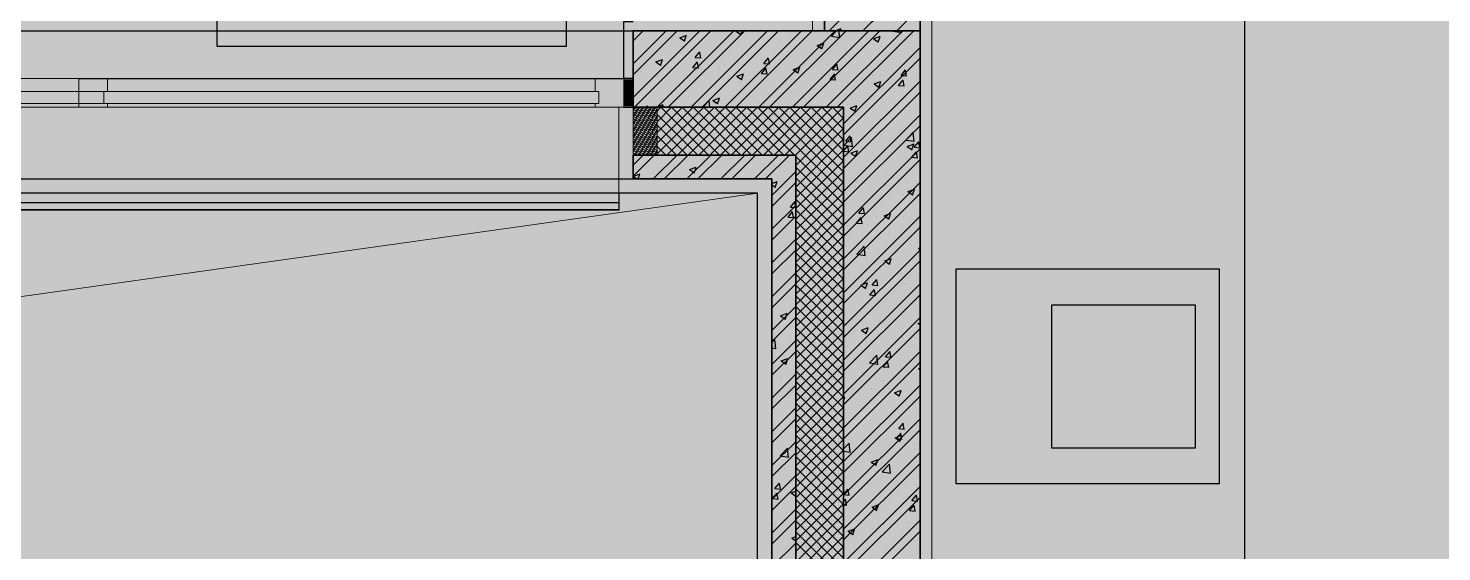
# Model space of a CAD drawing. Header units: inches. Extents: x 143994 to 247866, y 243815 to 272761.
# Drawn here: x 228672 to 231630, y 251116 to 252212 of the extents above; entities that cross this region are included whole.
import ezdxf

# ---------------------------------------------------------------- set-up
doc = ezdxf.new("R2010")
doc.units = ezdxf.units.IN
doc.header["$LTSCALE"] = 1000
doc.header["$MEASUREMENT"] = 0
doc.layers.get('DEFPOINTS').update_dxf_attribs({"color": 62})
for name, color, linetype in [('0-建筑1F', 127, 'Continuous'), ('0-建筑2F', 127, 'Continuous'), ('00给水标注', 13, 'Continuous'), ('A-S-face(建筑粉刷线)', 136, 'Continuous'), ('A-Wall-Patn', 255, 'Continuous'), ('PUB_HATCH', 8, 'Continuous'), ('厨卫', 44, 'Continuous')]:
    doc.layers.add(name, color=color, linetype=linetype)
for name, color, linetype, lineweight in [('A-Flr-LVTRY', 8, 'Continuous', 9), ('A-M-Stone', 11, 'Continuous', 15), ('A-Wall', 254, 'Continuous', 35), ('MQ-HZ幕墙绘制', 6, 'Continuous', 13), ('W-保温层', 8, 'Continuous', 13)]:
    doc.layers.add(name, color=color, linetype=linetype, lineweight=lineweight)

# ---------------------------------------------------------------- blocks, each defined once
blk = doc.blocks.new('144')
at = {"layer": 'MQ-HZ幕墙绘制'}
h = blk.add_hatch(dxfattribs=at)
h.set_pattern_fill('HEX', color=127, style=0)
h.set_pattern_definition([(360, (645211.5287, -386929.3269), (4e-16, 1.649778), [0.9525, -1.905]), (120, (645211.5287, -386929.3269), (-1.4287497, -0.824889), [0.9525, -1.905]), (60, (645212.4812, -386929.3269), (-1.4287497, 0.824889), [0.9525, -1.905])])
h.paths.add_polyline_path([(645386.9, -388107.3), (645386.9, -388053.3), (645369.9, -388053.3), (645369.9, -388107.3)])
h = blk.add_hatch(dxfattribs=at)
h.set_pattern_fill('HONEY', color=127, scale=3, angle=90)
h.set_pattern_definition([(90, (264515.537, -385574.7383), (-4.124445, 7.14375), [4.7625, -9.525]), (210, (264515.537, -385574.7383), (-4.12444648, -7.143749147), [4.7625, -9.525]), (150, (264515.537, -385574.7383), (-8.24889148, 8.53e-07), [-9.525, 4.7625])])
h.paths.add_polyline_path([(645386.9, -388110.3), (645386.9, -388210.3), (645436.9, -388210.3), (645436.9, -388110.3)])
at = {"layer": 'A-M-Stone', "color": 127}
for p, q in [((645356.9, -388110.3), (645356.9, -388290.3)), ((645356.9, -388290.3), (645386.9, -388290.3)), ((645386.9, -388290.3), (645646.9, -388290.3))]:
    blk.add_line(p, q, dxfattribs=at)
at = {"layer": 'A-S-face(建筑粉刷线)', "color": 127}
blk.add_lwpolyline([(645366.9, -388050.3), (645366.9, -387930.3), (645386.9, -387930.3)], dxfattribs=at)
at = {"layer": 'A-Wall', "color": 127}
for p, q in [((645786.9, -382210.3), (645786.9, -387950.3)), ((645986.9, -387950.3), (645986.9, -382210.3)), ((645986.9, -387950.3), (645386.9, -387950.3)), ((645386.9, -387950.3), (645386.9, -388110.3)), ((645786.9, -387950.3), (645986.9, -387950.3)), ((645986.9, -390150.3), (645986.9, -387950.3)), ((645386.9, -388110.3), (645826.9, -388110.3)), ((645826.9, -388110.3), (645826.9, -390310.3)), ((645726.9, -388210.3), (645386.9, -388210.3)), ((645386.9, -388210.3), (645386.9, -388260.3)), ((645726.9, -390410.3), (645726.9, -388210.3)), ((645386.9, -388260.3), (645676.9, -388260.3)), ((645676.9, -388260.3), (645676.9, -390460.3))]:
    blk.add_line(p, q, dxfattribs=at)
at = {"layer": 'MQ-HZ幕墙绘制', "color": 127}
for p, q in [((644226.9, -388050.3), (644286.9, -388050.3)), ((644226.9, -388110.3), (644226.9, -388050.3)), ((645306.9, -388050.3), (644286.9, -388050.3)), ((644286.9, -388050.3), (644286.9, -388077.3)), ((645366.9, -388050.3), (645306.9, -388050.3)), ((645306.9, -388050.3), (645306.9, -388077.3)), ((645366.9, -388110.3), (645366.9, -388050.3)), ((644286.9, -388077.3), (644278.9, -388077.3)), ((644278.9, -388077.3), (644278.9, -388102.3)), ((645306.9, -388077.3), (644286.9, -388077.3)), ((645306.9, -388077.3), (645314.9, -388077.3)), ((645314.9, -388077.3), (645314.9, -388102.3)), ((644286.9, -388110.3), (644226.9, -388110.3)), ((644278.9, -388102.3), (644286.9, -388102.3)), ((645306.9, -388102.3), (644286.9, -388102.3)), ((644286.9, -388102.3), (644286.9, -388110.3)), ((644286.9, -388110.3), (645306.9, -388110.3)), ((645314.9, -388102.3), (645306.9, -388102.3)), ((645306.9, -388102.3), (645306.9, -388110.3)), ((645306.9, -388110.3), (645366.9, -388110.3))]:
    blk.add_line(p, q, dxfattribs=at)
at = {"layer": 'MQ-HZ幕墙绘制', "color": 127, "lineweight": -3}
blk.add_lwpolyline([(645366.9, -388050.3), (645366.9, -388110.3), (645383.9, -388110.3), (645383.9, -388110.3), (645386.9, -388110.3), (645386.9, -388107.3), (645369.9, -388107.3), (645369.9, -388053.3), (645386.9, -388053.3), (645386.9, -388050.3), (645383.9, -388050.3), (645383.9, -388050.3), (645366.9, -388050.3, 0.000051)], format="xyb", dxfattribs=at)
at = {"layer": 'MQ-HZ幕墙绘制', "color": 127}
blk.add_lwpolyline([(645386.9, -388110.3), (645386.9, -388210.3), (645436.9, -388210.3), (645436.9, -388110.3)], close=True, dxfattribs=at)
at = {"layer": 'PUB_HATCH', "color": 127, "linetype": 'Continuous'}
for p, q in [((645796.8, -387950.3), (645986.9, -387760.2)), ((645867.5, -387950.3), (645986.9, -387830.9)), ((645938.2, -387950.3), (645986.9, -387901.6)), ((645386.9, -388019.1), (645455.8, -387950.3)), ((645386.9, -388089.8), (645526.5, -387950.3)), ((645437.2, -388110.3), (645597.2, -387950.3)), ((645507.9, -388110.3), (645667.9, -387950.3)), ((645578.6, -388110.3), (645738.6, -387950.3)), ((645649.3, -388110.3), (645809.3, -387950.3)), ((645720, -388110.3), (645880, -387950.3)), ((645790.7, -388110.3), (645950.7, -387950.3)), ((645809.6, -387950.3), (645822.1, -387945.5)), ((645820.3, -387950.3), (645821.8, -387946)), ((645856.5, -387946.2), (645856.5, -387946.2)), ((645930.7, -387950.7), (645931.1, -387950.3)), ((645930.7, -387950.7), (645948.5, -387953.5)), ((645948.2, -387953.9), (645947.8, -387950.3)), ((645404.1, -387968.8), (645404.1, -387968.8)), ((645454.7, -387964.6), (645454.7, -387964.6)), ((645484.2, -387964.7), (645498.2, -387959.3)), ((645484.2, -387964.7), (645494.2, -387971.4)), ((645493.9, -387971.9), (645497.9, -387959.8)), ((645506.8, -387954.7), (645506.8, -387954.7)), ((645562.5, -387982), (645562.5, -387982)), ((645679.1, -387962), (645679.1, -387962)), ((645771.6, -387980.7), (645785.6, -387975.4)), ((645771.6, -387980.7), (645781.6, -387987.4)), ((645781.3, -387987.9), (645785.3, -387975.9)), ((645811.9, -387979.4), (645811.9, -387979.4)), ((645906.4, -387977.1), (645906.4, -387977.1)), ((645913, -387966.6), (645913, -387966.6)), ((645445.8, -388002), (645445.8, -388002)), ((645605.4, -388008.5), (645605.4, -388008.5)), ((645654.2, -388010.3), (645654.2, -388010.3)), ((645709.2, -387993.5), (645709.2, -387993.5)), ((645780.5, -387993.6), (645780.5, -387993.6)), ((645826.9, -388144.8), (645986.9, -387984.8)), ((645830.6, -387987), (645830.6, -387987)), ((645401.7, -388035.4), (645401.7, -388035.4)), ((645461.4, -388026.5), (645461.4, -388026.5)), ((645504.3, -388021.3), (645504.3, -388021.3)), ((645511.8, -388026.7), (645521.4, -388015.2)), ((645511.8, -388026.7), (645523.7, -388027.8)), ((645523.4, -388028.3), (645521.1, -388015.7)), ((645528.4, -388026.8), (645528.4, -388026.8)), ((645568.2, -388031), (645568.2, -388031)), ((645578.5, -388020.2), (645578.5, -388020.2)), ((645603.6, -388045.2), (645617.6, -388039.9)), ((645613.2, -388052.4), (645617.3, -388040.4)), ((645655.2, -388039.3), (645664.9, -388027.8)), ((645655.2, -388039.3), (645667.2, -388040.3)), ((645666.9, -388040.8), (645664.6, -388028.3)), ((645674.9, -388035.5), (645674.9, -388035.5)), ((645781.7, -388040), (645781.7, -388040)), ((645798.7, -388051.8), (645808.3, -388040.3)), ((645810.3, -388053.4), (645808, -388040.8)), ((645904.1, -388041.3), (645904.1, -388041.3)), ((645910.5, -388033.2), (645910.5, -388033.2)), ((645980.1, -388039.3), (645980.1, -388039.3)), ((645396.8, -388048.9), (645396.8, -388048.9)), ((645402.1, -388043.4), (645402.1, -388043.4)), ((645503.6, -388053.4), (645503.6, -388053.4)), ((645603.6, -388045.2), (645613.5, -388051.9)), ((645610.3, -388057.9), (645610.3, -388057.9)), ((645706.8, -388060), (645706.8, -388060)), ((645717.1, -388062.4), (645717.1, -388062.4)), ((645778, -388065.9), (645778, -388065.9)), ((645787.5, -388061.3), (645787.5, -388061.3)), ((645798.7, -388051.8), (645810.6, -388052.9)), ((645809.5, -388046), (645809.5, -388046)), ((645823.9, -388066.9), (645823.9, -388066.9)), ((645826.9, -388215.5), (645986.9, -388055.5)), ((645853.7, -388055.9), (645853.7, -388055.9)), ((645888.5, -388044.5), (645888.5, -388044.5)), ((645891, -388061.2), (645905, -388055.9)), ((645891, -388061.2), (645901, -388068)), ((645900.7, -388068.5), (645904.7, -388056.4)), ((645930.6, -388071.4), (645930.6, -388071.4)), ((645942.1, -388064.4), (645951.8, -388052.9)), ((645942.1, -388064.4), (645954.1, -388065.4)), ((645953.8, -388065.9), (645951.5, -388053.4)), ((645501.9, -388087.8), (645501.9, -388087.8)), ((645525.9, -388099.1), (645525.9, -388099.1)), ((645532.4, -388110.3), (645545.9, -388096.2)), ((645547.2, -388110.3), (645545.6, -388096.6)), ((645554.2, -388101.3), (645554.2, -388101.3)), ((645601.6, -388089.1), (645601.6, -388089.1)), ((645602.9, -388075), (645602.9, -388075)), ((645670.8, -388081.3), (645670.8, -388081.3)), ((645727.9, -388072.5), (645727.9, -388072.5)), ((645908.1, -388099.7), (645908.1, -388099.7)), ((645952, -388085.2), (645952, -388085.2)), ((645399.2, -388101.9), (645399.2, -388101.9)), ((645435.6, -388109.7), (645449.6, -388104.4)), ((645435.6, -388109.7), (645436.4, -388110.3)), ((645447.4, -388110.3), (645449.3, -388104.9)), ((645475.8, -388105.7), (645475.8, -388105.7)), ((645826.9, -388286.2), (645986.9, -388126.2)), ((645835.4, -388105.2), (645835.4, -388105.2)), ((645927.4, -388118.2), (645927.4, -388118.2)), ((645977.5, -388111.6), (645977.5, -388111.6)), ((645848.7, -388146.2), (645848.7, -388146.2)), ((645955.4, -388150.7), (645955.4, -388150.7)), ((645905.7, -388166.3), (645905.7, -388166.3)), ((645911.8, -388175.2), (645911.8, -388175.2)), ((645957.2, -388178.7), (645972.8, -388162.4)), ((645957.2, -388178.7), (645975, -388181.4)), ((645974.7, -388181.8), (645972.5, -388162.8)), ((645386.9, -388231.2), (645407.9, -388210.3)), ((645428.6, -388260.3), (645478.6, -388210.3)), ((645499.3, -388260.3), (645549.3, -388210.3)), ((645570, -388260.3), (645620, -388210.3)), ((645640.7, -388260.3), (645690.7, -388210.3)), ((645678.5, -388215.2), (645678.5, -388215.2)), ((645826.9, -388201.7), (645836.1, -388190.8)), ((645826.9, -388356.9), (645986.9, -388196.9)), ((645826.9, -388202.3), (645838.4, -388203.3)), ((645838.1, -388203.8), (645835.8, -388191.3)), ((645842.4, -388206.3), (645856.4, -388200.9)), ((645842.4, -388206.3), (645852.3, -388213)), ((645852, -388213.5), (645856.1, -388201.4)), ((645874.8, -388197.1), (645874.8, -388197.1)), ((645924.9, -388190.5), (645924.9, -388190.5)), ((645969.9, -388214.8), (645979.5, -388203.3)), ((645969.9, -388214.8), (645981.8, -388215.8)), ((645981.6, -388216.4), (645979.2, -388203.8)), ((645386.9, -388254.8), (645400.9, -388249.4)), ((645394.4, -388235.1), (645394.4, -388235.1)), ((645489.4, -388234.9), (645489.4, -388234.9)), ((645496.4, -388246.9), (645496.4, -388246.9)), ((645497.1, -388221), (645497.1, -388221)), ((645561.9, -388235.3), (645561.9, -388235.3)), ((645596.2, -388239.4), (645596.2, -388239.4)), ((645622.7, -388230.3), (645622.7, -388230.3)), ((645672.8, -388223.7), (645672.8, -388223.7)), ((645676.9, -388294.8), (645726.9, -388244.8)), ((645703, -388243.9), (645703, -388243.9)), ((645903.2, -388232.9), (645903.2, -388232.9)), ((645386.9, -388254.8), (645395.1, -388260.3)), ((645397.1, -388260.3), (645400.6, -388249.9)), ((645420.6, -388256.9), (645420.6, -388256.9)), ((645424.8, -388257.2), (645424.8, -388257.2)), ((645445.2, -388255.3), (645445.2, -388255.3)), ((645676.9, -388269.8), (645688.3, -388265.4)), ((645676.9, -388272.5), (645684.3, -388277.5)), ((645684, -388278), (645688, -388265.9)), ((645699.5, -388259.8), (645699.5, -388259.8)), ((645826.9, -388427.6), (645986.9, -388267.6)), ((645851.9, -388275.3), (645851.9, -388275.3)), ((645872.3, -388269.4), (645872.3, -388269.4)), ((645916.5, -388252.9), (645916.5, -388252.9)), ((645948, -388259.4), (645948, -388259.4)), ((645695.9, -388292.6), (645695.9, -388292.6)), ((645900.8, -388299.5), (645900.8, -388299.5)), ((645903.5, -388294.5), (645903.5, -388294.5)), ((645958.7, -388279.8), (645958.7, -388279.8)), ((645961.7, -388286.8), (645975.7, -388281.4)), ((645961.7, -388286.8), (645971.7, -388293.5)), ((645971.4, -388294), (645975.4, -388281.9)), ((645676.9, -388365.5), (645726.9, -388315.5)), ((645697.1, -388326.4), (645697.1, -388326.4)), ((645710.7, -388340.1), (645720.4, -388328.6)), ((645722.4, -388341.7), (645720.1, -388329.2)), ((645710.7, -388340.1), (645722.7, -388341.2)), ((645826.9, -388498.4), (645986.9, -388338.4)), ((645834.8, -388358.5), (645834.8, -388358.5)), ((645854.2, -388352.7), (645863.8, -388341.2)), ((645854.2, -388352.7), (645866.1, -388353.7)), ((645865.8, -388354.2), (645863.5, -388341.7)), ((645876.7, -388354.6), (645876.7, -388354.6)), ((645895.4, -388338.3), (645895.4, -388338.3)), ((645898.4, -388366.1), (645898.4, -388366.1)), ((645951.4, -388338.4), (645951.4, -388338.4)), ((645983.5, -388359.1), (645983.5, -388359.1)), ((645676.9, -388436.2), (645726.9, -388386.2)), ((645694.7, -388392.9), (645694.7, -388392.9)), ((645718.2, -388378.5), (645718.2, -388378.5)), ((645826.9, -388569.1), (645986.9, -388409.1)), ((645842.8, -388417.2), (645842.8, -388417.2)), ((645913.1, -388431.8), (645927.1, -388426.5)), ((645969.1, -388400.5), (645969.1, -388400.5)), ((645983.7, -388406.6), (645986.9, -388403.3)), ((645983.7, -388406.6), (645986.9, -388407.1)), ((645717, -388433.7), (645717, -388433.7)), ((645895.9, -388432.6), (645895.9, -388432.6)), ((645911.2, -388428.5), (645911.2, -388428.5)), ((645913.1, -388431.8), (645923, -388438.5)), ((645922.7, -388439), (645926.8, -388427)), ((645676.9, -388506.9), (645726.9, -388456.9)), ((645677.9, -388468.5), (645677.9, -388468.5)), ((645692.2, -388459.5), (645692.2, -388459.5)), ((645826.9, -388639.8), (645986.9, -388479.8)), ((645837.7, -388456.8), (645837.7, -388456.8)), ((645879.9, -388483.6), (645879.9, -388483.6)), ((645916.5, -388479.4), (645916.5, -388479.4)), ((645944.5, -388461.3), (645944.5, -388461.3)), ((645966.6, -388472.8), (645966.6, -388472.8)), ((645714.4, -388506), (645714.4, -388506)), ((645881.9, -388503.1), (645891.6, -388491.6)), ((645881.9, -388503.1), (645893.9, -388504.2)), ((645893.6, -388504.7), (645891.3, -388492.1)), ((645893.5, -388499.2), (645893.5, -388499.2)), ((645986.7, -388488.2), (645986.7, -388488.2)), ((645676.9, -388577.6), (645726.9, -388527.6)), ((645689.8, -388526.1), (645689.8, -388526.1)), ((645691.2, -388553.9), (645691.2, -388553.9)), ((645826.9, -388710.5), (645986.9, -388550.5)), ((645863.9, -388558.3), (645863.9, -388558.3)), ((645864.4, -388576.9), (645878.4, -388571.5)), ((645874.1, -388584.1), (645878.1, -388572)), ((645891.1, -388565.8), (645891.1, -388565.8)), ((645902.9, -388547.8), (645902.9, -388547.8)), ((645904.7, -388563), (645904.7, -388563)), ((645914, -388551.7), (645914, -388551.7)), ((645676.9, -388648.4), (645726.9, -388598.4)), ((645687.4, -388592.7), (645687.4, -388592.7)), ((645864.4, -388576.9), (645874.4, -388583.6)), ((645950.9, -388591.7), (645950.9, -388591.7)), ((645717.6, -388631.7), (645717.6, -388631.7)), ((645826.9, -388781.2), (645986.9, -388621.2)), ((645834.2, -388611.7), (645834.2, -388611.7)), ((645861.3, -388630.6), (645861.3, -388630.6)), ((645888.6, -388632.4), (645888.6, -388632.4)), ((645937.1, -388620.6), (645937.1, -388620.6)), ((645684.9, -388659.3), (645684.9, -388659.3)), ((645685, -388653.8), (645685, -388653.8)), ((645696.4, -388641.4), (645710.4, -388636)), ((645696.4, -388641.4), (645706.3, -388648.1)), ((645706, -388648.6), (645710.1, -388636.5)), ((645909.7, -388653.6), (645919.3, -388642.1)), ((645909.7, -388653.6), (645921.6, -388654.6)), ((645921.3, -388655.1), (645919, -388642.6)), ((645983.8, -388657.4), (645986.9, -388656.2)), ((645983.8, -388657.4), (645986.9, -388659.5)), ((645676.9, -388719.1), (645726.9, -388669.1)), ((645694.4, -388683), (645694.4, -388683)), ((645826.9, -388851.9), (645986.9, -388691.9)), ((645865.8, -388665.2), (645865.8, -388665.2)), ((645907.9, -388692), (645907.9, -388692)), ((645910.6, -388681.7), (645910.6, -388681.7)), ((645972.5, -388669.7), (645972.5, -388669.7)), ((645677.3, -388721.8), (645677.3, -388721.8)), ((645826.9, -388717.6), (645829.8, -388716.5)), ((645826.9, -388724.6), (645829.5, -388717)), ((645884.5, -388699.5), (645884.5, -388699.5)), ((645886.2, -388699), (645886.2, -388699)), ((645676.9, -388789.8), (645726.9, -388739.8)), ((645682.5, -388725.8), (645682.5, -388725.8)), ((645719.2, -388762.3), (645719.2, -388762.3)), ((645826.9, -388922.6), (645986.9, -388762.6)), ((645831.9, -388778.4), (645831.9, -388778.4)), ((645883.8, -388765.5), (645883.8, -388765.5)), ((645932.7, -388771.3), (645932.7, -388771.3)), ((645958.2, -388761.7), (645958.2, -388761.7)), ((645676.9, -388860.5), (645726.9, -388810.5)), ((645680.1, -388792.4), (645680.1, -388792.4)), ((645706, -388794.9), (645706, -388794.9)), ((645902.3, -388801.1), (645902.3, -388801.1)), ((645935.1, -388802.4), (645949.1, -388797)), ((645935.1, -388802.4), (645945.1, -388809.1)), ((645937.4, -388804), (645947.1, -388792.5)), ((645937.4, -388804), (645949.4, -388805.1)), ((645944.8, -388809.6), (645948.8, -388797.5)), ((645949.1, -388805.6), (645946.8, -388793)), ((645826.9, -388825.6), (645838.9, -388813.1)), ((645826.9, -388829.9), (645841.1, -388832.1)), ((645826.9, -388993.3), (645986.9, -388833.3)), ((645840.8, -388832.5), (645838.6, -388813.5)), ((645881.3, -388832.1), (645881.3, -388832.1)), ((645905.6, -388840.6), (645905.6, -388840.6)), ((645955.6, -388834), (645955.6, -388834)), ((645985.2, -388817.1), (645985.2, -388817.1)), ((645677.6, -388859), (645677.6, -388859)), ((645680.3, -388864.5), (645680.3, -388864.5)), ((645703.5, -388867.2), (645703.5, -388867.2)), ((645833.6, -388865), (645833.6, -388865)), ((645950.3, -388845), (645950.3, -388845)), ((645676.9, -388931.2), (645726.9, -388881.2)), ((645717, -388885), (645717, -388885)), ((645722.4, -388891.4), (645722.4, -388891.4)), ((645829.2, -388895.9), (645829.2, -388895.9)), ((645878.9, -388898.7), (645878.9, -388898.7)), ((645893.8, -388873.5), (645893.8, -388873.5)), ((645982.8, -388883.7), (645982.8, -388883.7)), ((645678.3, -388929.3), (645687.9, -388917.9)), ((645678.3, -388929.3), (645690.2, -388930.4)), ((645689.9, -388930.9), (645687.6, -388918.4)), ((645826.9, -389064), (645986.9, -388904)), ((645852.9, -388919.5), (645852.9, -388919.5)), ((645903, -388912.9), (645903, -388912.9)), ((645936, -388900.4), (645936, -388900.4)), ((645978.8, -388902.9), (645978.8, -388902.9)), ((645676.9, -389001.9), (645726.9, -388951.9)), ((645726.6, -388936.1), (645726.6, -388936.1)), ((645826.9, -388935.7), (645831.4, -388930.4)), ((645826.9, -388942.3), (645833.7, -388942.9)), ((645833.4, -388943.4), (645831.1, -388930.9)), ((645886.5, -388947.4), (645900.5, -388942.1)), ((645886.5, -388947.4), (645896.4, -388954.2)), ((645896.1, -388954.7), (645900.2, -388942.6)), ((645910, -388935), (645910, -388935)), ((645965.2, -388954.4), (645974.8, -388943)), ((645965.2, -388954.4), (645977.1, -388955.5)), ((645976.9, -388956), (645974.5, -388943.5)), ((645980.4, -388950.3), (645980.4, -388950.3)), ((645826.9, -389134.7), (645986.9, -388974.7)), ((645854, -388975.2), (645854, -388975.2)), ((645876.5, -388965.3), (645876.5, -388965.3)), ((645926.1, -388981.8), (645926.1, -388981.8)), ((645960.8, -388979.7), (645960.8, -388979.7)), ((645718.4, -389012), (645726.9, -389008.7)), ((645718.4, -389012), (645726.9, -389017.7)), ((645850.4, -388991.8), (645850.4, -388991.8)), ((645977.9, -389016.8), (645977.9, -389016.8)), ((645676.9, -389072.6), (645726.9, -389022.6)), ((645874, -389031.8), (645874, -389031.8))]:
    blk.add_line(p, q, dxfattribs=at)
at = {"layer": 'PUB_HATCH', "color": 127}
for p, q in [((645356.9, -388290.3), (645356.9, -388325.3)), ((645356.9, -388325.3), (643116.9, -388325.3))]:
    blk.add_line(p, q, dxfattribs=at)
at = {"layer": 'W-保温层', "color": 127}
for p, q in [((645761.9, -387950.3), (645761.9, -376410.3)), ((646011.9, -390150.3), (646011.9, -382210.3)), ((645436.9, -388110.3), (645826.9, -388110.3)), ((645436.9, -388210.3), (645436.9, -388110.3)), ((645826.9, -388110.3), (645826.9, -390310.3)), ((645726.9, -388210.3), (645436.9, -388210.3)), ((645726.9, -390410.3), (645726.9, -388210.3))]:
    blk.add_line(p, q, dxfattribs=at)
at = {"layer": 'W-保温层', "color": 127, "linetype": 'Continuous'}
for p, q in [((645436.9, -388140.6), (645467.2, -388110.3)), ((645436.9, -388185.5), (645512.1, -388110.3)), ((645544.6, -388210.3), (645444.6, -388110.3)), ((645457, -388210.3), (645557, -388110.3)), ((645589.5, -388210.3), (645489.5, -388110.3)), ((645501.9, -388210.3), (645601.9, -388110.3)), ((645634.4, -388210.3), (645534.4, -388110.3)), ((645546.8, -388210.3), (645646.8, -388110.3)), ((645679.3, -388210.3), (645579.3, -388110.3)), ((645591.7, -388210.3), (645691.7, -388110.3)), ((645724.2, -388210.3), (645624.2, -388110.3)), ((645636.6, -388210.3), (645736.6, -388110.3)), ((645826.9, -388268.1), (645669.1, -388110.3)), ((645681.5, -388210.3), (645781.5, -388110.3)), ((645826.9, -388223.2), (645714, -388110.3)), ((645726.4, -388210.3), (645826.4, -388110.3)), ((645826.9, -388178.3), (645758.9, -388110.3)), ((645826.9, -388133.4), (645803.8, -388110.3)), ((645499.7, -388210.3), (645436.9, -388147.5)), ((645726.9, -388254.7), (645826.9, -388154.7)), ((645454.8, -388210.3), (645436.9, -388192.4)), ((645726.9, -388299.6), (645826.9, -388199.6)), ((645826.9, -388313), (645726.9, -388213)), ((645726.9, -388344.5), (645826.9, -388244.5)), ((645826.9, -388357.9), (645726.9, -388257.9)), ((645726.9, -388389.4), (645826.9, -388289.4)), ((645826.9, -388402.8), (645726.9, -388302.8)), ((645726.9, -388434.3), (645826.9, -388334.3)), ((645826.9, -388447.7), (645726.9, -388347.7)), ((645726.9, -388479.2), (645826.9, -388379.2)), ((645826.9, -388492.6), (645726.9, -388392.6)), ((645726.9, -388524.1), (645826.9, -388424.1)), ((645826.9, -388537.5), (645726.9, -388437.5)), ((645726.9, -388569), (645826.9, -388469)), ((645826.9, -388582.4), (645726.9, -388482.4)), ((645726.9, -388613.9), (645826.9, -388513.9)), ((645826.9, -388627.3), (645726.9, -388527.3)), ((645726.9, -388658.8), (645826.9, -388558.8)), ((645826.9, -388672.2), (645726.9, -388572.2)), ((645726.9, -388703.7), (645826.9, -388603.7)), ((645826.9, -388717.1), (645726.9, -388617.1)), ((645726.9, -388748.6), (645826.9, -388648.6)), ((645826.9, -388762), (645726.9, -388662)), ((645726.9, -388793.5), (645826.9, -388693.5)), ((645826.9, -388806.9), (645726.9, -388706.9)), ((645726.9, -388838.4), (645826.9, -388738.4)), ((645826.9, -388851.8), (645726.9, -388751.8)), ((645726.9, -388883.3), (645826.9, -388783.3)), ((645826.9, -388896.7), (645726.9, -388796.7)), ((645726.9, -388928.2), (645826.9, -388828.2)), ((645826.9, -388941.6), (645726.9, -388841.6)), ((645726.9, -388973.1), (645826.9, -388873.1)), ((645826.9, -388986.5), (645726.9, -388886.5)), ((645726.9, -389018), (645826.9, -388918)), ((645826.9, -389031.4), (645726.9, -388931.4)), ((645726.9, -389062.9), (645826.9, -388962.9)), ((645826.9, -389076.3), (645726.9, -388976.3)), ((645726.9, -389107.8), (645826.9, -389007.8)), ((645826.9, -389121.2), (645726.9, -389021.2))]:
    blk.add_line(p, q, dxfattribs=at)
at = {"layer": '厨卫', "color": 127}
for p, q in [((646666.9, -390150.3), (646666.9, -387145.3)), ((646062.8, -388898.6), (646062.8, -388448.6)), ((646062.8, -388448.6), (646612.8, -388448.6)), ((646612.8, -388448.6), (646612.8, -388898.6)), ((646262.8, -388823.6), (646262.8, -388523.6)), ((646262.8, -388523.6), (646562.8, -388523.6)), ((646562.8, -388523.6), (646562.8, -388823.6)), ((646562.8, -388823.6), (646262.8, -388823.6)), ((646612.8, -388898.6), (646062.8, -388898.6))]:
    blk.add_line(p, q, dxfattribs=at)
blk = doc.blocks.new('1442323')
at = {"layer": 'MQ-HZ幕墙绘制'}
h = blk.add_hatch(dxfattribs=at)
h.set_pattern_fill('HEX', color=127, style=0)
h.set_pattern_definition([(1e-14, (687261.5287, -387018.3565), (-4e-16, 1.649778), [0.9525, -1.905]), (120, (687261.5287, -387018.3565), (-1.4287497, -0.824889), [0.9525, -1.905]), (60, (687262.4812, -387018.3565), (-1.4287497, 0.824889), [0.9525, -1.905])])
h.paths.add_polyline_path([(687436.9, -388196.3), (687436.9, -388142.3), (687419.9, -388142.3), (687419.9, -388196.3)])
h = blk.add_hatch(dxfattribs=at)
h.set_pattern_fill('HONEY', color=127, scale=3, angle=90)
h.set_pattern_definition([(90, (306565.537, -385663.768), (-4.124445, 7.14375), [4.7625, -9.525]), (210, (306565.537, -385663.768), (-4.12444648, -7.143749147), [4.7625, -9.525]), (150, (306565.537, -385663.768), (-8.24889148, 8.53e-07), [-9.525, 4.7625])])
h.paths.add_polyline_path([(687436.9, -388199.3), (687436.9, -388299.3), (687486.9, -388299.3), (687486.9, -388199.3)])
at = {"layer": 'A-Flr-LVTRY', "color": 127}
blk.add_line((684754.2, -388792.9), (687696.9, -388379.3), dxfattribs=at)
at = {"layer": 'A-M-Stone', "color": 127}
for p, q in [((687406.9, -388199.3), (687406.9, -388379.3)), ((687406.9, -388379.3), (687436.9, -388379.3)), ((687436.9, -388379.3), (687696.9, -388379.3)), ((687696.9, -388379.3), (687696.9, -391379.3))]:
    blk.add_line(p, q, dxfattribs=at)
at = {"layer": 'A-S-face(建筑粉刷线)', "color": 127}
blk.add_lwpolyline([(687416.9, -388139.3), (687416.9, -388019.3), (687436.9, -388019.3)], dxfattribs=at)
at = {"layer": 'A-Wall', "color": 127}
for p, q in [((687836.9, -384249.3), (687836.9, -388039.3)), ((688036.9, -388039.3), (688036.9, -384249.3)), ((688036.9, -388039.3), (687436.9, -388039.3)), ((687436.9, -388039.3), (687436.9, -388199.3)), ((687836.9, -388039.3), (688036.9, -388039.3)), ((688036.9, -391039.3), (688036.9, -388039.3)), ((687436.9, -388199.3), (687876.9, -388199.3)), ((687876.9, -388199.3), (687876.9, -391199.3)), ((687776.9, -388299.3), (687436.9, -388299.3)), ((687436.9, -388299.3), (687436.9, -388349.3)), ((687776.9, -391299.3), (687776.9, -388299.3)), ((687436.9, -388349.3), (687726.9, -388349.3)), ((687726.9, -388349.3), (687726.9, -391349.3))]:
    blk.add_line(p, q, dxfattribs=at)
at = {"layer": 'MQ-HZ幕墙绘制', "color": 127}
for p, q in [((686036.9, -388139.3), (687356.9, -388139.3)), ((687416.9, -388139.3), (687356.9, -388139.3)), ((687356.9, -388139.3), (687356.9, -388166.3)), ((687416.9, -388199.3), (687416.9, -388139.3)), ((686036.9, -388166.3), (687356.9, -388166.3)), ((687356.9, -388166.3), (687364.9, -388166.3)), ((687364.9, -388166.3), (687364.9, -388191.3)), ((686036.9, -388191.3), (687356.9, -388191.3)), ((686036.9, -388199.3), (687356.9, -388199.3)), ((687364.9, -388191.3), (687356.9, -388191.3)), ((687356.9, -388191.3), (687356.9, -388199.3)), ((687356.9, -388199.3), (687416.9, -388199.3))]:
    blk.add_line(p, q, dxfattribs=at)
at = {"layer": 'MQ-HZ幕墙绘制', "color": 127, "lineweight": -3}
blk.add_lwpolyline([(687416.9, -388139.3), (687416.9, -388199.3), (687433.9, -388199.3), (687433.9, -388199.3), (687436.9, -388199.3), (687436.9, -388196.3), (687419.9, -388196.3), (687419.9, -388142.3), (687436.9, -388142.3), (687436.9, -388139.3), (687433.9, -388139.3), (687433.9, -388139.3), (687416.9, -388139.3, 0.000051)], format="xyb", dxfattribs=at)
at = {"layer": 'MQ-HZ幕墙绘制', "color": 127}
blk.add_lwpolyline([(687436.9, -388199.3), (687436.9, -388299.3), (687486.9, -388299.3), (687486.9, -388199.3)], close=True, dxfattribs=at)
at = {"layer": 'PUB_HATCH', "color": 127, "linetype": 'Continuous'}
for p, q in [((687846.8, -388039.3), (688036.9, -387849.2)), ((687917.5, -388039.3), (688036.9, -387919.9)), ((687988.2, -388039.3), (688036.9, -387990.6)), ((687436.9, -388060.3), (687457.9, -388039.3)), ((687436.9, -388131), (687528.6, -388039.3)), ((687439.3, -388199.3), (687599.3, -388039.3)), ((687510, -388199.3), (687670, -388039.3)), ((687580.7, -388199.3), (687740.7, -388039.3)), ((687651.5, -388199.3), (687811.5, -388039.3)), ((687652.2, -388039.8), (687653.4, -388039.3)), ((687652.2, -388039.8), (687662.1, -388046.5)), ((687661.8, -388047), (687664.4, -388039.3)), ((687722.2, -388199.3), (687882.2, -388039.3)), ((687792.9, -388199.3), (687952.9, -388039.3)), ((687808.2, -388040.1), (687808.2, -388040.1)), ((687851.4, -388050.6), (687862.2, -388039.3)), ((687859.6, -388039.3), (687872.1, -388034.5)), ((687863.6, -388199.3), (688023.6, -388039.3)), ((687868.9, -388053.8), (687867.2, -388039.3)), ((687870.3, -388039.3), (687871.8, -388035)), ((687906.5, -388035.2), (687906.5, -388035.2)), ((687466.5, -388063.2), (687466.5, -388063.2)), ((687530.1, -388053.4), (687530.1, -388053.4)), ((687542.2, -388053.2), (687542.2, -388053.2)), ((687636.8, -388057.9), (687636.8, -388057.9)), ((687639.4, -388070.6), (687639.4, -388070.6)), ((687643.7, -388054), (687643.7, -388054)), ((687742.1, -388056.5), (687742.1, -388056.5)), ((687743.6, -388062.4), (687743.6, -388062.4)), ((687843.1, -388043.7), (687843.1, -388043.7)), ((687850.4, -388066.9), (687850.4, -388066.9)), ((687851.4, -388050.6), (687869.2, -388053.4)), ((687915, -388044.6), (687915, -388044.6)), ((687924.9, -388057.9), (687924.9, -388057.9)), ((687939.6, -388055.8), (687953.6, -388050.4)), ((687939.6, -388055.8), (687949.5, -388062.5)), ((687949.2, -388063), (687953.3, -388051)), ((687957.1, -388071.4), (687957.1, -388071.4)), ((687993.9, -388065.7), (687993.9, -388065.7)), ((688021.7, -388049.1), (688021.7, -388049.1)), ((687484.1, -388104.3), (687498.1, -388098.9)), ((687493.8, -388111.5), (687497.8, -388099.5)), ((687527.1, -388074), (687527.1, -388074)), ((687535.5, -388085.6), (687535.5, -388085.6)), ((687566.7, -388094.8), (687576.4, -388083.3)), ((687566.7, -388094.8), (687578.7, -388095.9)), ((687578.4, -388096.4), (687576.1, -388083.9)), ((687691.7, -388097.9), (687691.7, -388097.9)), ((687710.2, -388107.4), (687719.8, -388095.9)), ((687721.8, -388108.9), (687719.5, -388096.4)), ((687741.7, -388098.9), (687741.7, -388098.9)), ((687808.3, -388077.9), (687808.3, -388077.9)), ((687868, -388082.3), (687868, -388082.3)), ((687876.9, -388256.7), (688036.9, -388096.7)), ((687918.1, -388075.7), (687918.1, -388075.7)), ((687944.5, -388095.3), (687944.5, -388095.3)), ((687448.1, -388128.2), (687448.1, -388128.2)), ((687484.1, -388104.3), (687494.1, -388111)), ((687575, -388118), (687575, -388118)), ((687615.9, -388115.5), (687615.9, -388115.5)), ((687666, -388108.9), (687666, -388108.9)), ((687710.2, -388107.4), (687722.1, -388108.4)), ((687739.6, -388123.1), (687739.6, -388123.1)), ((687771.5, -388120.3), (687785.5, -388114.9)), ((687771.5, -388120.3), (687781.5, -388127)), ((687781.2, -388127.6), (687785.2, -388115.5)), ((687840.7, -388110.3), (687840.7, -388110.3)), ((687853.6, -388119.9), (687863.3, -388108.4)), ((687853.6, -388119.9), (687865.6, -388121)), ((687865.3, -388121.5), (687863, -388109)), ((687997.1, -388132.5), (688006.7, -388121)), ((688001.3, -388127.9), (688001.3, -388127.9)), ((688008.8, -388134), (688006.4, -388121.5)), ((687458.4, -388138), (687458.4, -388138)), ((687489.6, -388132.1), (687489.6, -388132.1)), ((687533.1, -388152.1), (687533.1, -388152.1)), ((687554.9, -388132.7), (687554.9, -388132.7)), ((687636.9, -388137.1), (687636.9, -388137.1)), ((687661.6, -388137.2), (687661.6, -388137.2)), ((687768.4, -388141.7), (687768.4, -388141.7)), ((687865.5, -388154.6), (687865.5, -388154.6)), ((687875.2, -388146.2), (687875.2, -388146.2)), ((687884.7, -388147.9), (687884.7, -388147.9)), ((687941.2, -388144.6), (687941.2, -388144.6)), ((687981.9, -388150.7), (687981.9, -388150.7)), ((687997.1, -388132.5), (688009, -388133.5)), ((687603.5, -388184.8), (687617.5, -388179.4)), ((687603.5, -388184.8), (687613.4, -388191.5)), ((687613.1, -388192.1), (687617.2, -388180)), ((687613.4, -388187.8), (687613.4, -388187.8)), ((687651.4, -388187.9), (687651.4, -388187.9)), ((687689.1, -388177.8), (687689.1, -388177.8)), ((687737.2, -388189.6), (687737.2, -388189.6)), ((687768, -388167.9), (687768, -388167.9)), ((687815.4, -388161.2), (687815.4, -388161.2)), ((687838.2, -388176.8), (687838.2, -388176.8)), ((687876.9, -388327.4), (688036.9, -388167.4)), ((687942.1, -388161.8), (687942.1, -388161.8)), ((687463.5, -388199.3), (687466.6, -388196.1)), ((687466.6, -388199.3), (687466.3, -388196.5)), ((687563.3, -388194.4), (687563.3, -388194.4)), ((687890.9, -388200.8), (687904.9, -388195.5)), ((687890.9, -388200.8), (687900.9, -388207.5)), ((687900.6, -388208.1), (687904.6, -388196)), ((688014.9, -388206.9), (688014.9, -388206.9)), ((687876.9, -388398.1), (688036.9, -388238.1)), ((687888.6, -388223.5), (687888.6, -388223.5)), ((687939.7, -388228.4), (687939.7, -388228.4)), ((687993.1, -388247.2), (687993.1, -388247.2)), ((687877.9, -388278.5), (687893.5, -388262.3)), ((687877.9, -388278.5), (687895.7, -388281.3)), ((687878.4, -388275.3), (687878.4, -388275.3)), ((687881.4, -388270.3), (687891, -388258.9)), ((687881.4, -388270.3), (687893.3, -388271.4)), ((687893, -388271.9), (687890.7, -388259.4)), ((687895.4, -388281.7), (687893.2, -388262.7)), ((687943, -388252.9), (687943, -388252.9)), ((688010.3, -388281.4), (688024.3, -388276)), ((688019.9, -388288.6), (688024, -388276.5)), ((688024.8, -388282.9), (688034.5, -388271.4)), ((688036.5, -388284.5), (688034.2, -388271.9)), ((687436.9, -388343.1), (687480.7, -388299.3)), ((687501.5, -388349.3), (687551.5, -388299.3)), ((687572.2, -388349.3), (687622.2, -388299.3)), ((687642.9, -388349.3), (687692.9, -388299.3)), ((687643.1, -388307.3), (687643.1, -388307.3)), ((687713.6, -388349.3), (687763.6, -388299.3)), ((687937.2, -388295), (687937.2, -388295)), ((687962.3, -388285.8), (687962.3, -388285.8)), ((687985.1, -388279.8), (687985.1, -388279.8)), ((688010.3, -388281.4), (688020.2, -388288.1)), ((688012.4, -388279.2), (688012.4, -388279.2)), ((688024.8, -388282.9), (688036.8, -388283.9)), ((687476.1, -388336.6), (687476.1, -388336.6)), ((687526.5, -388327.3), (687526.5, -388327.3)), ((687554.8, -388329.8), (687568.8, -388324.5)), ((687554.8, -388329.8), (687564.8, -388336.6)), ((687564.5, -388337.1), (687568.5, -388325)), ((687583.9, -388335.6), (687583.9, -388335.6)), ((687629.7, -388336.9), (687629.7, -388336.9)), ((687710.2, -388319), (687710.2, -388319)), ((687732.3, -388322.8), (687732.3, -388322.8)), ((687760.3, -388312.4), (687760.3, -388312.4)), ((687876.9, -388468.8), (688036.9, -388308.8)), ((687924.3, -388311.1), (687924.3, -388311.1)), ((687508.1, -388345.6), (687508.1, -388345.6)), ((687582.9, -388341.1), (687582.9, -388341.1)), ((687689.7, -388345.6), (687689.7, -388345.6)), ((687726.9, -388406.7), (687776.9, -388356.7)), ((687903.2, -388354.6), (687903.2, -388354.6)), ((687909.7, -388364.6), (687909.7, -388364.6)), ((687934.8, -388361.6), (687934.8, -388361.6)), ((687959.8, -388358.1), (687959.8, -388358.1)), ((688010, -388359.1), (688010, -388359.1)), ((688035.5, -388348.1), (688035.5, -388348.1)), ((687729.9, -388389.4), (687729.9, -388389.4)), ((687765.7, -388408.2), (687775.3, -388396.7)), ((687776.9, -388407.5), (687775, -388397.3)), ((687876.9, -388539.5), (688036.9, -388379.5)), ((688000.7, -388381.1), (688000.7, -388381.1)), ((687765.7, -388408.2), (687776.9, -388409.2)), ((687767.4, -388421.2), (687767.4, -388421.2)), ((687884.1, -388401.2), (687884.1, -388401.2)), ((687909.1, -388420.8), (687918.8, -388409.3)), ((687909.1, -388420.8), (687921.1, -388421.8)), ((687920.8, -388422.4), (687918.5, -388409.8)), ((687961.6, -388426.4), (687975.6, -388421)), ((687961.6, -388426.4), (687971.6, -388433.1)), ((687971.3, -388433.6), (687975.3, -388421.5)), ((688035.1, -388414.1), (688035.1, -388414.1)), ((687726.9, -388477.4), (687776.9, -388427.4)), ((687727.5, -388456), (687727.5, -388456)), ((687757.5, -388452.3), (687757.5, -388452.3)), ((687876.9, -388610.2), (688036.9, -388450.2)), ((687907.2, -388436.9), (687907.2, -388436.9)), ((687932.4, -388428.2), (687932.4, -388428.2)), ((687982.9, -388427), (687982.9, -388427)), ((687730.8, -388460.2), (687730.8, -388460.2)), ((687906.4, -388483.7), (687906.4, -388483.7)), ((687971, -388461.3), (687971, -388461.3)), ((688032.6, -388480.7), (688032.6, -388480.7)), ((687726.9, -388548.1), (687776.9, -388498.1)), ((687904.4, -388506.5), (687920, -388490.2)), ((687904.4, -388506.5), (687922.2, -388509.2)), ((687921.9, -388509.6), (687919.7, -388490.6)), ((687929.9, -388494.7), (687929.9, -388494.7)), ((687930.3, -388505.8), (687930.3, -388505.8)), ((687992.5, -388500.5), (687992.5, -388500.5)), ((688013.2, -388488.2), (688013.2, -388488.2)), ((687759.2, -388540.5), (687759.2, -388540.5)), ((687876.9, -388680.9), (688036.9, -388520.9)), ((687726.9, -388618.8), (687776.9, -388568.8)), ((687913, -388571.4), (687927, -388566)), ((687913, -388571.4), (687922.9, -388578.1)), ((687922.6, -388578.7), (687926.7, -388566.6)), ((687923.7, -388564.4), (687923.7, -388564.4)), ((687927.5, -388561.3), (687927.5, -388561.3)), ((687931.2, -388563), (687931.2, -388563)), ((687936.9, -388571.2), (687946.5, -388559.7)), ((687936.9, -388571.2), (687948.8, -388572.3)), ((687948.5, -388572.8), (687946.2, -388560.3)), ((688004, -388568.1), (688004, -388568.1)), ((688030.2, -388547.2), (688030.2, -388547.2)), ((687751.9, -388601.3), (687751.9, -388601.3)), ((687876.9, -388751.7), (688036.9, -388591.7)), ((687877.7, -388584.7), (687877.7, -388584.7)), ((687744.9, -388635.9), (687758.9, -388630.5)), ((687754.6, -388643.2), (687758.6, -388631.1)), ((687925.1, -388627.9), (687925.1, -388627.9)), ((688027.8, -388613.8), (688027.8, -388613.8)), ((687726.9, -388689.5), (687776.9, -388639.5)), ((687744.9, -388635.9), (687754.9, -388642.6)), ((687876.9, -388822.4), (688036.9, -388662.4)), ((687883.5, -388654.4), (687883.5, -388654.4)), ((687951.4, -388647), (687951.4, -388647)), ((688000.1, -388634.4), (688000.1, -388634.4)), ((688001.4, -388640.4), (688001.4, -388640.4)), ((688032.4, -388651.9), (688036.9, -388650.2)), ((688032.4, -388651.9), (688036.9, -388655)), ((687726.9, -388691.5), (687733.1, -388685.1)), ((687735, -388704.5), (687732.8, -388685.5)), ((687749.3, -388673.6), (687749.3, -388673.6)), ((687766.9, -388674.4), (687766.9, -388674.4)), ((687892.3, -388665.2), (687892.3, -388665.2)), ((687934.4, -388692), (687934.4, -388692)), ((687999, -388669.7), (687999, -388669.7)), ((688025.3, -388680.4), (688025.3, -388680.4)), ((687726.9, -388702.8), (687735.3, -388704.1)), ((687726.9, -388760.2), (687776.9, -388710.2)), ((687876.9, -388711.6), (687878.3, -388711.1)), ((687876.9, -388714.9), (687878, -388711.6)), ((687922.6, -388694.5), (687922.6, -388694.5)), ((687930.9, -388734.4), (687946.5, -388718.2)), ((687948.4, -388737.6), (687946.2, -388718.6)), ((687948.8, -388719.3), (687948.8, -388719.3)), ((687964.6, -388721.7), (687974.3, -388710.2)), ((687964.6, -388721.7), (687976.6, -388722.7)), ((687976.3, -388723.2), (687974, -388710.7)), ((688024.6, -388709.3), (688024.6, -388709.3)), ((687772.5, -388742.5), (687772.5, -388742.5)), ((687876.9, -388893.1), (688036.9, -388733.1)), ((687898.8, -388725.9), (687898.8, -388725.9)), ((687930.9, -388734.4), (687948.7, -388737.2)), ((688022.9, -388747), (688022.9, -388747)), ((687726.9, -388830.9), (687776.9, -388780.9)), ((687745.7, -388762.3), (687745.7, -388762.3)), ((687920.2, -388761), (687920.2, -388761)), ((687959.2, -388771.4), (687959.2, -388771.4)), ((687991.9, -388753.7), (687991.9, -388753.7)), ((687758.6, -388793.8), (687758.6, -388793.8)), ((687876.9, -388963.8), (688036.9, -388803.8)), ((687896.2, -388798.2), (687896.2, -388798.2)), ((687972, -388788.2), (687972, -388788.2)), ((687983.7, -388797), (687997.7, -388791.6)), ((687983.7, -388797), (687993.6, -388803.7)), ((687993.3, -388804.2), (687997.4, -388792.1)), ((687917.8, -388827.6), (687917.8, -388827.6)), ((687923.2, -388817.7), (687923.2, -388817.7)), ((688020.5, -388813.5), (688020.5, -388813.5)), ((687726.9, -388901.7), (687776.9, -388851.7)), ((687919.4, -388867.1), (687919.4, -388867.1)), ((687992.4, -388872.1), (688002, -388860.6)), ((688004, -388873.7), (688001.7, -388861.1)), ((687748.9, -388891.4), (687748.9, -388891.4)), ((687876.9, -389034.5), (688036.9, -388874.5)), ((687915.4, -388894.2), (687915.4, -388894.2)), ((687920.3, -388873.6), (687920.3, -388873.6)), ((687992.4, -388872.1), (688004.3, -388873.1)), ((687999.5, -388887.7), (687999.5, -388887.7)), ((688018, -388880.1), (688018, -388880.1)), ((688027.1, -388878.1), (688027.1, -388878.1)), ((687726.9, -388972.4), (687776.9, -388922.4)), ((687744, -388929.2), (687759.6, -388913)), ((687744, -388929.2), (687761.8, -388932)), ((687761.5, -388932.4), (687759.3, -388913.4)), ((687766.3, -388927.7), (687766.3, -388927.7)), ((687882.9, -388907.7), (687882.9, -388907.7)), ((687962.5, -388900.4), (687962.5, -388900.4)), ((687993.1, -388929.3), (687993.1, -388929.3)), ((687876.9, -389105.2), (688036.9, -388945.2)), ((687935, -388942), (687949, -388936.6)), ((687935, -388942), (687945, -388948.7)), ((687944.7, -388949.2), (687948.7, -388937.2)), ((687957.5, -388962.3), (687973, -388946.1)), ((687974.9, -388965.5), (687972.7, -388946.5)), ((688015.6, -388946.7), (688015.6, -388946.7)), ((687733.2, -388997.4), (687742.9, -388985.9)), ((687740.9, -388962.5), (687740.9, -388962.5)), ((687744.9, -388999), (687742.6, -388986.5)), ((687773.7, -388970.7), (687773.7, -388970.7)), ((687880.5, -388975.2), (687880.5, -388975.2)), ((687912.9, -388960.8), (687912.9, -388960.8)), ((687957.5, -388962.3), (687975.2, -388965.1)), ((687987.3, -388979.7), (687987.3, -388979.7)), ((687726.9, -389043.1), (687776.9, -388993.1)), ((687733.2, -388997.4), (687745.2, -388998.5)), ((687767, -389006.5), (687776.9, -389002.7)), ((687767, -389006.5), (687776.9, -389013.2)), ((687776.6, -389013.8), (687776.9, -389012.9)), ((687876.9, -389009.7), (687886.3, -388998.5)), ((687876.9, -389010), (687888.6, -389011)), ((687876.9, -389175.9), (688036.9, -389015.9)), ((687888.3, -389011.6), (687886, -388999)), ((687940.4, -389008.2), (687940.4, -389008.2)), ((687990.5, -389001.6), (687990.5, -389001.6)), ((687991.3, -389007), (687991.3, -389007)), ((688013.2, -389013.3), (688013.2, -389013.3)), ((688020.1, -389022.5), (688029.8, -389011)), ((688031.8, -389024.1), (688029.5, -389011.6)), ((687738.4, -389034.8), (687738.4, -389034.8)), ((687758, -389047), (687758, -389047)), ((687910.5, -389027.4), (687910.5, -389027.4)), ((688020.1, -389022.5), (688032.1, -389023.6)), ((687726.9, -389113.8), (687776.9, -389063.8)), ((687734.8, -389072.9), (687734.8, -389072.9)), ((687922.6, -389070.9), (687922.6, -389070.9)), ((688013.6, -389070.5), (688013.6, -389070.5)), ((687761.5, -389103.7), (687761.5, -389103.7)), ((687876.9, -389246.6), (688036.9, -389086.6)), ((687883.7, -389104.3), (687883.7, -389104.3)), ((687886.4, -389087), (687900.4, -389081.7)), ((687886.4, -389087), (687896.3, -389093.7)), ((687887.8, -389087.1), (687887.8, -389087.1)), ((687896, -389094.3), (687900.1, -389082.2)), ((687908.1, -389093.9), (687908.1, -389093.9)), ((687937.9, -389080.5), (687937.9, -389080.5)), ((687948.3, -389081.9), (687948.3, -389081.9)), ((688010.7, -389079.9), (688010.7, -389079.9)), ((687990.5, -389108.8), (687990.5, -389108.8))]:
    blk.add_line(p, q, dxfattribs=at)
at = {"layer": 'PUB_HATCH', "color": 127}
for p, q in [((687406.9, -388379.3), (687406.9, -388399.3)), ((687406.9, -388399.3), (685166.9, -388399.3))]:
    blk.add_line(p, q, dxfattribs=at)
at = {"layer": 'W-保温层', "color": 127}
for p, q in [((687811.9, -388039.3), (687811.9, -376499.3)), ((688061.9, -391039.3), (688061.9, -384249.3)), ((687486.9, -388199.3), (687876.9, -388199.3)), ((687486.9, -388299.3), (687486.9, -388199.3)), ((687876.9, -388199.3), (687876.9, -391199.3)), ((687776.9, -388299.3), (687486.9, -388299.3)), ((687776.9, -391299.3), (687776.9, -388299.3))]:
    blk.add_line(p, q, dxfattribs=at)
at = {"layer": 'W-保温层', "color": 127, "linetype": 'Continuous'}
for p, q in [((687486.9, -388207.2), (687494.8, -388199.3)), ((687486.9, -388252.1), (687539.7, -388199.3)), ((687486.9, -388297), (687584.6, -388199.3)), ((687572.2, -388299.3), (687486.9, -388214)), ((687617.1, -388299.3), (687517.1, -388199.3)), ((687529.5, -388299.3), (687629.5, -388199.3)), ((687662, -388299.3), (687562, -388199.3)), ((687574.4, -388299.3), (687674.4, -388199.3)), ((687706.9, -388299.3), (687606.9, -388199.3)), ((687619.3, -388299.3), (687719.3, -388199.3)), ((687751.8, -388299.3), (687651.8, -388199.3)), ((687664.2, -388299.3), (687764.2, -388199.3)), ((687876.9, -388379.5), (687696.7, -388199.3)), ((687709.1, -388299.3), (687809.1, -388199.3)), ((687876.9, -388334.6), (687741.6, -388199.3)), ((687754, -388299.3), (687854, -388199.3)), ((687876.9, -388289.7), (687786.5, -388199.3)), ((687876.9, -388244.8), (687831.4, -388199.3)), ((687876.9, -388199.9), (687876.3, -388199.3)), ((687776.9, -388321.3), (687876.9, -388221.3)), ((687527.3, -388299.3), (687486.9, -388258.9)), ((687776.9, -388366.2), (687876.9, -388266.2)), ((687776.9, -388411.1), (687876.9, -388311.1)), ((687876.9, -388424.4), (687776.9, -388324.4)), ((687776.9, -388456), (687876.9, -388356)), ((687876.9, -388469.3), (687776.9, -388369.3)), ((687776.9, -388500.9), (687876.9, -388400.9)), ((687876.9, -388514.2), (687776.9, -388414.2)), ((687776.9, -388545.8), (687876.9, -388445.8)), ((687876.9, -388559.1), (687776.9, -388459.1)), ((687776.9, -388590.7), (687876.9, -388490.7)), ((687876.9, -388604), (687776.9, -388504)), ((687776.9, -388635.6), (687876.9, -388535.6)), ((687876.9, -388648.9), (687776.9, -388548.9)), ((687776.9, -388680.5), (687876.9, -388580.5)), ((687876.9, -388693.8), (687776.9, -388593.8)), ((687776.9, -388725.4), (687876.9, -388625.4)), ((687876.9, -388738.7), (687776.9, -388638.7)), ((687776.9, -388770.3), (687876.9, -388670.3)), ((687876.9, -388783.6), (687776.9, -388683.6)), ((687776.9, -388815.2), (687876.9, -388715.2)), ((687876.9, -388828.5), (687776.9, -388728.5)), ((687776.9, -388860.1), (687876.9, -388760.1)), ((687876.9, -388873.4), (687776.9, -388773.4)), ((687776.9, -388905), (687876.9, -388805)), ((687876.9, -388918.4), (687776.9, -388818.4)), ((687776.9, -388949.9), (687876.9, -388849.9)), ((687876.9, -388963.3), (687776.9, -388863.3)), ((687776.9, -388994.8), (687876.9, -388894.8)), ((687876.9, -389008.2), (687776.9, -388908.2)), ((687776.9, -389039.7), (687876.9, -388939.7)), ((687876.9, -389053.1), (687776.9, -388953.1)), ((687776.9, -389084.6), (687876.9, -388984.6)), ((687876.9, -389098), (687776.9, -388998)), ((687776.9, -389129.5), (687876.9, -389029.5)), ((687876.9, -389142.9), (687776.9, -389042.9)), ((687776.9, -389174.4), (687876.9, -389074.4)), ((687876.9, -389187.8), (687776.9, -389087.8)), ((687776.9, -389219.4), (687876.9, -389119.4))]:
    blk.add_line(p, q, dxfattribs=at)

msp = doc.modelspace()

# ---------------------------------------------------------------- hatches: boundary and pattern name
at = {"layer": 'DEFPOINTS'}
h = msp.add_hatch(dxfattribs=at)
h.set_pattern_fill('ANSI31', color=250)
h.set_pattern_definition([(45, (0, 0), (-1.122532015, 1.122532015), [])])
h.paths.add_polyline_path([(247866.03, 243814.78), (223286.02, 243814.78), (223286.02, 270814.78), (247866.03, 270814.78)])

# ---------------------------------------------------------------- linework, layer by layer
at = {"layer": '00给水标注'}
msp.add_lwpolyline([(229067.22, 253176.1), (229797.7, 253176.1), (229797.7, 252173.69), (229067.22, 252173.69)], close=True, dxfattribs=at)
at = {"layer": 'A-Wall-Patn'}
for p, q in [((226708.2, 252206.1), (230538.2, 252206.1)), ((230538.2, 252206.1), (230538.2, 249206.1)), ((227018.2, 251896.1), (230228.2, 251896.1)), ((230228.2, 251896.1), (230228.2, 248896.1))]:
    msp.add_line(p, q, dxfattribs=at)
at = {"layer": 'A-Wall-Patn', "color": 11}
msp.add_lwpolyline([(233988.2, 248866.1), (230198.2, 248866.1), (230198.2, 251866.1), (227048.2, 251866.1), (227048.2, 251066.1)], dxfattribs=at)
at = {"layer": 'DEFPOINTS'}
msp.add_lwpolyline([(230198.24, 251866.18), (229907.73, 251866.18), (229907.73, 251831.59), (227667.73, 251831.59), (227667.73, 251866.59), (227048.2, 251866.1), (227048.2, 249256.58), (230198.16, 249256.58)], close=True, dxfattribs=at)

# ---------------------------------------------------------------- block references
at = {"layer": '0-建筑1F'}
msp.add_blockref('144', (-415448.72, 640156.38), dxfattribs=at)
at = {"layer": '0-建筑2F'}
msp.add_blockref('1442323', (-457498.72, 640245.41), dxfattribs=at)

doc.saveas('drawing.dxf')
